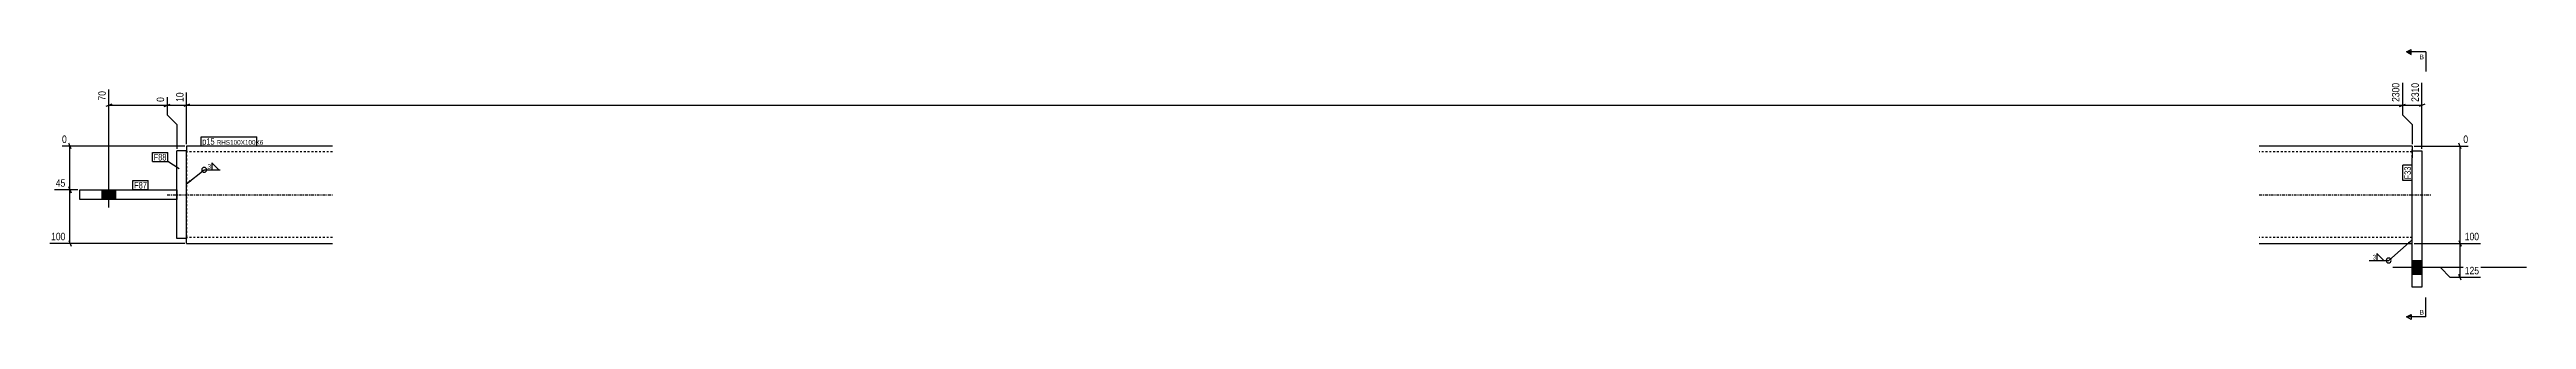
# Model space of a CAD drawing. Header units: millimetres. Extents: x 17 to 23018, y 2 to 868.
# Drawn here: x 20469 to 23018, y 5 to 282 of the extents above; entities that cross this region are included whole.
import ezdxf

# ---------------------------------------------------------------- set-up
doc = ezdxf.new("R2010")
doc.units = ezdxf.units.MM
doc.linetypes.add('DXK_LINE_DOT2', pattern=[3.9198, 1.9599, -1.9599])
doc.linetypes.add('DXK_LINE_DOT3', pattern=[5.9187, 2.979, -0.9799, 0.9799, -0.9799])
for name, color, linetype in [('MÅLSÆTNING', 7, 'Continuous'), ('STÅL', 7, 'Continuous'), ('TEKST', 7, 'Continuous')]:
    doc.layers.add(name, color=color, linetype=linetype)
doc.styles.add('Arial', font='ARIAL.TTF', dxfattribs={"height": 0.2})
doc.styles.add('Arial Narrow', font='ARIALN.TTF', dxfattribs={"height": 0.2})

msp = doc.modelspace()

# ---------------------------------------------------------------- hatches: boundary and pattern name
at = {"layer": 'STÅL', "linetype": 'Continuous'}
for points in [[(20523.3, 128), (20537.3, 128), (20537.3, 138), (20523.3, 138)], [(20523.3, 128), (20537.3, 128), (20537.3, 138), (20523.3, 138)], [(22910.3, 51), (22910.3, 65), (22900.3, 65), (22900.3, 51)], [(22910.3, 51), (22910.3, 65), (22900.3, 65), (22900.3, 51)]]:
    msp.add_hatch(color=96, dxfattribs=at).paths.add_polyline_path(points)
at = {"layer": 'TEKST', "linetype": 'Continuous'}
for points in [[(20615, 146.4), (20610.3, 144.2), (20613.5, 148.3)], [(22895.7, 84.1), (22900.3, 86.5), (22897.4, 82.3)]]:
    msp.add_hatch(color=3, dxfattribs=at).paths.add_polyline_path(points)

# ---------------------------------------------------------------- linework, layer by layer
at = {"layer": 'MÅLSÆTNING', "color": 7, "linetype": 'Continuous'}
for p, q in [((20530.3, 145), (20530.3, 241)), ((20590.3, 233.2), (20590.3, 215)), ((20610.3, 185), (20610.3, 238.1)), ((20610.3, 185), (20610.3, 238.1)), ((22890.3, 247.9), (22890.3, 215)), ((22910.3, 180), (22910.3, 247.9)), ((20533.3, 226.2), (20527.3, 223.8)), ((20587.3, 223.8), (20593.3, 226.2)), ((20590.3, 225), (20610.3, 225)), ((20590.3, 215), (20600.3, 205)), ((20600.3, 205), (20600.3, 180)), ((20600.3, 205), (20600.3, 180)), ((20613.3, 226.2), (20607.3, 223.8)), ((20613.3, 226.2), (20607.3, 223.8)), ((22887.3, 223.8), (22893.3, 226.2)), ((22890.3, 225), (22910.3, 225)), ((22890.3, 215), (22900.3, 205)), ((22900.3, 205), (22900.3, 185)), ((22900.3, 205), (22900.3, 185)), ((22913.3, 226.2), (22907.3, 223.8)), ((20608.3, 183), (20482.1, 183)), ((20491.5, 180), (20489.1, 186)), ((20490.3, 138), (20490.3, 183)), ((22902.3, 183), (22957.8, 183)), ((22950.7, 180), (22948.3, 186)), ((22949.5, 83), (22949.5, 183)), ((20498.3, 138), (20474.3, 138)), ((20498.3, 138), (20474.3, 138)), ((20489.1, 141), (20491.5, 135)), ((20491.5, 135), (20489.1, 141)), ((20490.3, 83), (20490.3, 138)), ((20608.3, 83), (20469.4, 83)), ((20489.1, 86), (20491.5, 80)), ((22902.3, 83), (22970.4, 83)), ((22902.3, 83), (22970.4, 83)), ((22948.3, 86), (22950.7, 80)), ((22948.3, 86), (22950.7, 80)), ((22949.5, 48), (22949.5, 83)), ((22929.5, 58), (22902.3, 58)), ((22939.5, 48), (22929.5, 58)), ((22970.4, 48), (22939.5, 48)), ((22950.7, 45), (22948.3, 51))]:
    msp.add_line(p, q, dxfattribs=at)
at = {"layer": 'STÅL', "color": 2, "linetype": 'Continuous'}
for p, q in [((20760.3, 183), (20610.3, 183)), ((20610.3, 183), (20610.3, 178)), ((22900.3, 183), (22742.8, 183)), ((22900.3, 183), (22900.3, 182)), ((22900.3, 182), (22900.3, 171)), ((20610.3, 178), (20600.3, 178)), ((20600.3, 88), (20600.3, 178)), ((20610.3, 88), (20610.3, 178)), ((22900.3, 178), (22910.3, 178)), ((22900.3, 85.5), (22900.3, 171)), ((22910.3, 178), (22910.3, 38)), ((20500.3, 138), (20600.3, 138)), ((20500.3, 128), (20500.3, 138)), ((20600.3, 128), (20500.3, 128)), ((20600.3, 138), (20600.3, 128)), ((20610.3, 88), (20600.3, 88)), ((20610.3, 83.9), (20610.3, 88)), ((20610.3, 83), (20610.3, 83.9)), ((20610.3, 83), (20760.3, 83)), ((22742.8, 83), (22900.3, 83)), ((22900.3, 38), (22900.3, 85.5)), ((22910.3, 38), (22900.3, 38))]:
    msp.add_line(p, q, dxfattribs=at)
at = {"layer": 'STÅL', "color": 7, "linetype": 'DXK_LINE_DOT2'}
for p, q in [((22900.3, 178), (22900.3, 179.4)), ((20610.3, 178), (20610.3, 89.4)), ((20760.3, 177), (20610.3, 177)), ((22900.3, 177), (22742.8, 177)), ((22900.3, 85.5), (22900.3, 178)), ((20610.3, 89), (20610.3, 89.4)), ((20760.3, 89), (20610.3, 89)), ((20610.3, 89), (20610.3, 88)), ((22900.3, 89), (22742.8, 89)), ((22900.3, 83.9), (22900.3, 85.5)), ((22900.3, 83), (22900.3, 83.9))]:
    msp.add_line(p, q, dxfattribs=at)
at = {"layer": 'STÅL', "color": 96, "linetype": 'Continuous'}
for p, q in [((20530.3, 120), (20530.3, 168)), ((20530.3, 120), (20530.3, 168)), ((20523.3, 128), (20523.3, 138)), ((20523.3, 128), (20523.3, 138)), ((20537.3, 128), (20537.3, 138)), ((20537.3, 128), (20537.3, 138)), ((23017.8, 58), (22880.3, 58)), ((23017.8, 58), (22880.3, 58)), ((22910.3, 65), (22900.3, 65)), ((22910.3, 65), (22900.3, 65)), ((22910.3, 51), (22900.3, 51)), ((22910.3, 51), (22900.3, 51))]:
    msp.add_line(p, q, dxfattribs=at)
at = {"layer": 'STÅL', "color": 7, "linetype": 'DXK_LINE_DOT3'}
for p, q in [((20590.3, 133), (20760.3, 133)), ((22742.8, 133), (22920.3, 133))]:
    msp.add_line(p, q, dxfattribs=at)
at = {"layer": 'TEKST', "color": 3, "linetype": 'Continuous'}
msp.add_line((22900.3, 86.5), (22876.1, 65.4), dxfattribs=at)
msp.add_arc((22876.1, 65.4), 2.5, 270, 90, dxfattribs=at)

# ---------------------------------------------------------------- wipeouts: each hides what was drawn before it
at = {"color": 0, "linetype": 'Continuous'}
for points in [[(22912.3, 272.2), (22912.3, 277.2), (22907.9, 277.2), (22907.9, 272.2)], [(22912.3, 9.8), (22912.3, 14.8), (22907.9, 14.8), (22907.9, 9.8)]]:
    msp.add_wipeout(points, dxfattribs=at).dxf.layer = 'TEKST'

# ---------------------------------------------------------------- next in the draw order: hatches: boundary and pattern name
at = {"layer": 'TEKST', "linetype": 'Continuous'}
for points in [[(22899.3, 279.7), (22899.3, 277.2), (22894.3, 279.7)], [(22899.3, 9.8), (22899.3, 7.3), (22894.3, 7.3)]]:
    msp.add_hatch(color=30, dxfattribs=at).paths.add_polyline_path(points)

# ---------------------------------------------------------------- next in the draw order: linework, layer by layer
at = {"layer": 'TEKST', "color": 30, "linetype": 'Continuous'}
for p, q in [((22894.3, 279.7), (22899.3, 282.2)), ((22899.3, 277.2), (22899.3, 282.2)), ((22894.3, 279.7), (22899.3, 277.2)), ((22894.3, 7.3), (22899.3, 9.8)), ((22899.3, 4.8), (22894.3, 7.3)), ((22899.3, 9.8), (22899.3, 4.8))]:
    msp.add_line(p, q, dxfattribs=at)
at = {"layer": 'TEKST', "color": 7, "linetype": 'Continuous'}
for p, q in [((22914.3, 279.7), (22894.3, 279.7)), ((22914.3, 7.3), (22914.3, 27.3)), ((22914.3, 7.3), (22894.3, 7.3))]:
    msp.add_line(p, q, dxfattribs=at)

# ---------------------------------------------------------------- next in the draw order: texts
at = {"layer": 'TEKST', "color": 3, "linetype": 'Continuous', "style": 'Arial'}
for p in [(22907.9, 272.2), (22907.9, 9.8)]:
    msp.add_text('B', height=4.78, dxfattribs=at).set_placement(p)

# ---------------------------------------------------------------- next in the draw order: wipeouts: each hides what was drawn before it
at = {"color": 0, "linetype": 'Continuous'}
for points in [[(22908.7, 249.5), (22897.5, 249.5), (22897.5, 226.8), (22908.7, 226.8)], [(20488.5, 184.6), (20488.5, 195.8), (20480.5, 195.8), (20480.5, 184.6)], [(22959.4, 184.6), (22959.4, 195.8), (22951.3, 195.8), (22951.3, 184.6)], [(20487.1, 139.6), (20487.1, 150.8), (20474.1, 150.8), (20474.1, 139.6)], [(20487.1, 84.6), (20487.1, 95.8), (20469.3, 95.8), (20469.3, 84.6)], [(22970.6, 84.6), (22970.6, 95.8), (22952.8, 95.8), (22952.8, 84.6)], [(22970.6, 49.6), (22970.6, 60.8), (22952.8, 60.8), (22952.8, 49.6)]]:
    msp.add_wipeout(points, dxfattribs=at).dxf.layer = 'MÅLSÆTNING'
at = {"color": 0}
for points in [[(20639.1, 184.4), (20639.1, 191.4), (20626.3, 191.4), (20626.3, 184.4)], [(20589.6, 168.2), (20589.6, 175.2), (20576.4, 175.2), (20576.4, 168.2)], [(20635.2, 159.2), (20635.2, 165), (20631.4, 165), (20631.4, 159.2)], [(22898.9, 162), (22891.9, 162), (22891.9, 148.7), (22898.9, 148.7)], [(20569.5, 139.4), (20569.5, 146.4), (20556.3, 146.4), (20556.3, 139.4)], [(22863, 66), (22863, 71.8), (22859.1, 71.8), (22859.1, 66)]]:
    msp.add_wipeout(points, dxfattribs=at).dxf.layer = 'TEKST'

# ---------------------------------------------------------------- next in the draw order: linework, layer by layer
at = {"layer": 'MÅLSÆTNING', "color": 7, "linetype": 'Continuous'}
for p, q in [((22890.3, 247.9), (22890.3, 215)), ((20610.3, 225), (22890.3, 225)), ((22887.3, 223.8), (22893.3, 226.2)), ((22890.3, 215), (22900.3, 205))]:
    msp.add_line(p, q, dxfattribs=at)
at = {"layer": 'TEKST', "color": 7, "linetype": 'Continuous'}
msp.add_line((22914.3, 279.7), (22914.3, 259.7), dxfattribs=at)
at = {"layer": 'TEKST', "color": 3, "linetype": 'Continuous'}
for p, q in [((20610.3, 144.2), (20628.3, 158.6)), ((20628.3, 158.6), (20644.8, 158.6)), ((20643.4, 158.6), (20636.2, 165.7)), ((20636.2, 165.7), (20636.2, 158.6)), ((20636.2, 158.6), (20643.4, 158.6)), ((22856, 65.4), (22876.1, 65.4)), ((22871.1, 65.4), (22864, 72.6)), ((22864, 72.6), (22864, 65.4)), ((22864, 65.4), (22871.1, 65.4))]:
    msp.add_line(p, q, dxfattribs=at)
for centre, start, end in [((20628.3, 158.6), 90, 270), ((20628.3, 158.6), 270, 90), ((22876.1, 65.4), 90, 270)]:
    msp.add_arc(centre, 2.5, start, end, dxfattribs=at)

# ---------------------------------------------------------------- next in the draw order: texts
at = {"layer": 'MÅLSÆTNING', "color": 3, "linetype": 'Continuous', "style": 'Arial Narrow'}
msp.add_text('2310', height=7.64, rotation=90.0002, dxfattribs=at).set_placement((22907.1, 228.4))
for s, p in [('0', (20482.1, 186.2)), ('0', (22952.9, 186.2)), ('45', (20475.7, 141.2)), ('100', (20470.9, 86.2)), ('100', (22954.4, 86.2)), ('125', (22954.4, 51.2))]:
    msp.add_text(s, height=7.64, dxfattribs=at).set_placement(p)
at = {"layer": 'TEKST', "color": 3, "style": 'Arial Narrow'}
for p in [(20631.8, 159.6), (22859.5, 66.4)]:
    msp.add_text('3', height=4.77, dxfattribs=at).set_placement(p)

# ---------------------------------------------------------------- next in the draw order: wipeouts: each hides what was drawn before it
at = {"color": 0}
for points in [[(20639.1, 184.4), (20639.1, 191.4), (20626.3, 191.4), (20626.3, 184.4)], [(20589.6, 168.2), (20589.6, 175.2), (20576.4, 175.2), (20576.4, 168.2)], [(22898.9, 162), (22891.9, 162), (22891.9, 148.7), (22898.9, 148.7)], [(20569.5, 139.4), (20569.5, 146.4), (20556.3, 146.4), (20556.3, 139.4)]]:
    msp.add_wipeout(points, dxfattribs=at).dxf.layer = 'TEKST'

# ---------------------------------------------------------------- next in the draw order: linework, layer by layer
at = {"layer": 'TEKST', "color": 7, "linetype": 'Continuous'}
for p, q in [((20625.1, 183.2), (20625.1, 192.6)), ((20575.2, 176.4), (20590.8, 176.4)), ((20575.2, 167), (20575.2, 176.4)), ((20575.2, 167), (20590.8, 167)), ((20590.8, 167), (20590.8, 176.4)), ((20602.6, 159.7), (20590.8, 167)), ((22890.7, 147.5), (22890.7, 163.2)), ((22900.1, 163.2), (22890.7, 163.2)), ((22900.1, 147.5), (22900.1, 163.2)), ((20555.1, 147.6), (20570.7, 147.6)), ((20555.1, 138.2), (20555.1, 147.6)), ((20555.1, 138.2), (20570.7, 138.2)), ((20570.7, 138.2), (20570.7, 147.6)), ((22900.1, 147.5), (22890.7, 147.5))]:
    msp.add_line(p, q, dxfattribs=at)

# ---------------------------------------------------------------- next in the draw order: texts
at = {"layer": 'TEKST', "color": 3, "style": 'Arial Narrow'}
for s, p in [('F88', (20576.4, 168.2)), ('F87', (20556.3, 139.4))]:
    msp.add_text(s, height=6.68, dxfattribs=at).set_placement(p)
msp.add_text('F33', height=6.68, rotation=90.0002, dxfattribs=at).set_placement((22898.9, 148.7))

# ---------------------------------------------------------------- next in the draw order: wipeouts: each hides what was drawn before it
at = {"color": 0, "linetype": 'Continuous'}
for points in [[(20608.7, 239.7), (20597.5, 239.7), (20597.5, 226.8), (20608.7, 226.8)], [(22888.7, 249.5), (22877.5, 249.5), (22877.5, 226.8), (22888.7, 226.8)]]:
    msp.add_wipeout(points, dxfattribs=at).dxf.layer = 'MÅLSÆTNING'
at = {"color": 0}
msp.add_wipeout([(20681.4, 184.4), (20681.4, 189.4), (20641.2, 189.4), (20641.2, 184.4)], dxfattribs=at).dxf.layer = 'TEKST'

# ---------------------------------------------------------------- next in the draw order: linework, layer by layer
at = {"layer": 'MÅLSÆTNING', "color": 7, "linetype": 'Continuous'}
for p, q in [((20590.3, 233.2), (20590.3, 215)), ((20530.3, 225), (20590.3, 225)), ((20587.3, 223.8), (20593.3, 226.2)), ((20590.3, 215), (20600.3, 205))]:
    msp.add_line(p, q, dxfattribs=at)

# ---------------------------------------------------------------- next in the draw order: texts
at = {"layer": 'MÅLSÆTNING', "color": 3, "linetype": 'Continuous', "style": 'Arial Narrow'}
for s, p in [('10', (20607.1, 228.4)), ('2300', (22887.1, 228.4))]:
    msp.add_text(s, height=7.64, rotation=90.0002, dxfattribs=at).set_placement(p)

# ---------------------------------------------------------------- next in the draw order: wipeouts: each hides what was drawn before it
at = {"color": 0}
msp.add_wipeout([(20681.4, 184.4), (20681.4, 189.4), (20641.2, 189.4), (20641.2, 184.4)], dxfattribs=at).dxf.layer = 'TEKST'

# ---------------------------------------------------------------- next in the draw order: linework, layer by layer
at = {"layer": 'TEKST', "color": 7, "linetype": 'Continuous'}
for p, q in [((20625.1, 192.6), (20682.6, 192.6)), ((20625.1, 183.2), (20682.6, 183.2)), ((20682.6, 183.2), (20682.6, 192.6))]:
    msp.add_line(p, q, dxfattribs=at)

# ---------------------------------------------------------------- next in the draw order: texts
at = {"layer": 'TEKST', "color": 3, "style": 'Arial Narrow'}
for s, height, p in [('p15', 6.68, (20626.3, 184.4)), ('RHS100X100X6', 4.772, (20641.2, 184.4))]:
    msp.add_text(s, height=height, dxfattribs=at).set_placement(p)

# ---------------------------------------------------------------- next in the draw order: wipeouts: each hides what was drawn before it
at = {"color": 0, "linetype": 'Continuous'}
for points in [[(20528.7, 241.2), (20517.5, 241.2), (20517.5, 228.2), (20528.7, 228.2)], [(20588.7, 234.8), (20577.5, 234.8), (20577.5, 226.8), (20588.7, 226.8)]]:
    msp.add_wipeout(points, dxfattribs=at).dxf.layer = 'MÅLSÆTNING'

# ---------------------------------------------------------------- next in the draw order: texts
at = {"layer": 'MÅLSÆTNING', "color": 3, "linetype": 'Continuous', "style": 'Arial Narrow'}
for s, p in [('70', (20527.1, 229.8)), ('0', (20587.1, 228.4))]:
    msp.add_text(s, height=7.64, rotation=90.0002, dxfattribs=at).set_placement(p)

doc.saveas('drawing.dxf')
